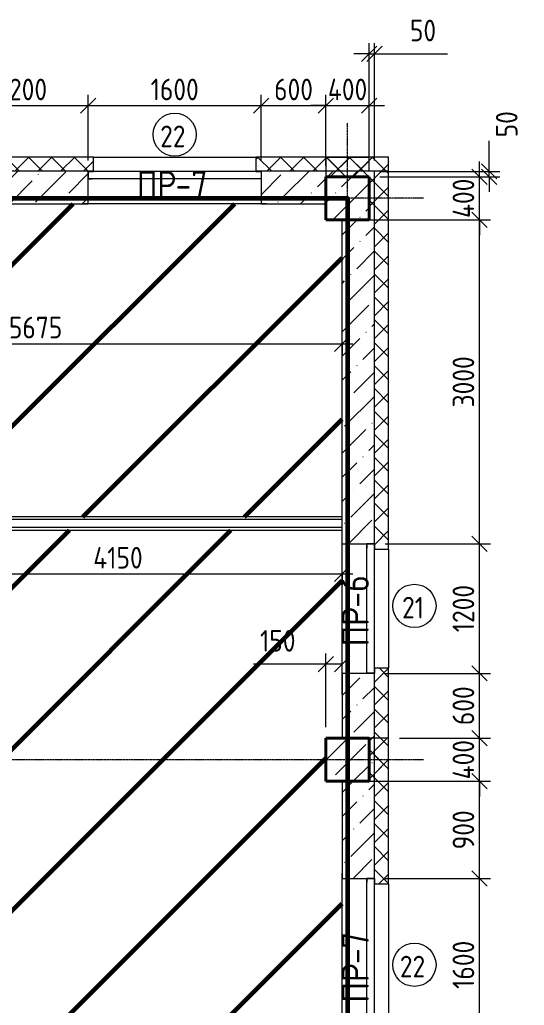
# Model space of a CAD drawing. Header units: millimetres. Extents: x -56773 to 323062, y -262288 to 76460.
# Drawn here: x -6225 to -1555, y -134268 to -125138 of the extents above; entities that cross this region are included whole.
import ezdxf

# ---------------------------------------------------------------- set-up
doc = ezdxf.new("R2010")
doc.units = ezdxf.units.MM
doc.linetypes.add('ADSK_Линия сетки', pattern=[25, 20, -2.5, 0, -2.5])
for name, color, linetype, lineweight in [('1.1)Стяжка керамзит  2 этаж', 5, 'Continuous', 60), ('3.1 Штукатурка внешн стен', 5, 'Continuous', 60), ('_ Окна', 7, 'Continuous', 18), ('Марки', 7, 'Continuous', 20), ('Марки окон', 7, 'Continuous', 20), ('Несущие колонны', 7, 'Continuous', 18), ('Окна', 7, 'Continuous', 9), ('Оси', 7, 'Continuous', 9), ('Размеры', 7, 'Continuous', 9), ('Стены внутренние', 7, 'Continuous', 18), ('Стены наружные', 7, 'Continuous', 18), ('Стены штриховка', 7, 'Continuous', 9)]:
    doc.layers.add(name, color=color, linetype=linetype, lineweight=lineweight)
doc.styles.add('GOST Common_2', font='', dxfattribs={"width": 0.9, "height": 250})
doc.styles.add('GOST Common_3', font='', dxfattribs={"width": 0.9, "height": 200})
doc.styles.get('GOST Common_2').set_extended_font_data('GOST Common')
doc.styles.get('GOST Common_3').set_extended_font_data('GOST Common')
doc.dimstyles.new('ADSK_Основной_2_0', dxfattribs={"dimscale": 304.8, "dimtxt": 201.142999, "dimasz": 0.463911, "dimexe": 0.328084, "dimexo": 0.328084, "dimgap": 0.164042, "dimtad": 1, "dimdec": 3, "dimrnd": 0.001, "dimdsep": 46, "dimtxsty": 'GOST Common_3', "dimblk1": 'OBLIQUE', "dimblk2": 'OBLIQUE', "dimsah": 1, "dimcen": 0.09, "dimdle": 0.328084, "dimazin": 2, "dimtfac": 1, "dimtdec": 4, "dimtix": 1, "dimtmove": 0, "dimatfit": 3, "dimfxl": 1, "dimtvp": 1, "dimtolj": 1, "dimtzin": 0, "dimlwd": 20, "dimlwe": 20, "dimarcsym": 2})
doc.dimstyles.new('ADSK_Основной_2_0_1', dxfattribs={"dimscale": 304.8, "dimtxt": 201.142999, "dimasz": 0.463911, "dimexe": 0.328084, "dimexo": 0.328084, "dimgap": 0.164042, "dimtad": 1, "dimdec": 3, "dimrnd": 0.001, "dimdsep": 46, "dimtxsty": 'GOST Common_3', "dimblk1": 'OBLIQUE', "dimblk2": 'OBLIQUE', "dimsah": 1, "dimcen": 0.09, "dimdle": 0.328084, "dimazin": 2, "dimtfac": 1, "dimtdec": 4, "dimtix": 1, "dimtmove": 1, "dimatfit": 3, "dimfxl": 1, "dimtvp": 1, "dimtolj": 1, "dimtzin": 0, "dimlwd": 20, "dimlwe": 20, "dimarcsym": 2})
pattern_1 = [(45, (9.36, -150597.75), (-224.5064, 224.5064), []), (45, (233.87, -150597.75), (-224.5064, 224.5064), [396.875, -79.375, 3.353, -76.022])]
pattern_2 = [(45, (9.36, -150597.75), (84.18955, 308.69595), [396.875, -79.375, 3.353, -76.022])]
pattern_3 = [(45, (9.36, -150597.75), (-106.066, 106.066), []), (135, (9.36, -150597.75), (-106.066, -106.066), [])]

# ---------------------------------------------------------------- blocks, each defined once
blk = doc.blocks.new('ADSK_КолоннаЖБ_Прямоугольная - 400x400 мм-1807142-Кладочный план 3-го этажа')
at = {"layer": 'Несущие колонны', "lineweight": 40}
for p, q in [((-200, 200), (200, 200)), ((-200, -200), (-200, 200)), ((200, 200), (200, -200)), ((200, -200), (-200, -200))]:
    blk.add_line(p, q, dxfattribs=at)
blk = doc.blocks.new('ОКНО L03 _2СТ_RS - ОК-5_1600х2000h-3556607-Кладочный план 3-го этажа')
at = {"layer": '_ Окна'}
for p, q in [((-838.1, -79), (761.9, -79)), ((-838.1, -149), (-838.1, -79)), ((-838.1, -79), (-803.1, -79)), ((-818.1, -79), (-38.1, -79)), ((-38.1, -79), (741.9, -79)), ((761.9, -79), (726.9, -79)), ((761.9, -149), (761.9, -79)), ((-838.1, -149), (761.9, -149)), ((-838.1, -149), (-833.1, -149)), ((-818.1, -149), (-38.1, -149)), ((-38.1, -149), (741.9, -149)), ((761.9, -149), (756.9, -149))]:
    blk.add_line(p, q, dxfattribs=at)
at = {"layer": 'Окна'}
blk.add_line((-888.1, 150), (811.9, 150), dxfattribs=at)
blk = doc.blocks.new('ОКНО L01 _СТ_RS - ОК-3_1200х2000h_противоударное-3556414-Кладочный план 3-го этажа')
at = {"layer": '_ Окна'}
for p, q in [((-638.1, -79), (561.9, -79)), ((-638.1, -149), (-638.1, -79)), ((-638.1, -79), (-598.1, -79)), ((-618.1, -79), (541.9, -79)), ((561.9, -79), (521.9, -79)), ((561.9, -149), (561.9, -79)), ((-638.1, -149), (561.9, -149)), ((-638.1, -149), (-633.1, -149)), ((-618.1, -149), (541.9, -149)), ((561.9, -149), (556.9, -149))]:
    blk.add_line(p, q, dxfattribs=at)
at = {"layer": 'Окна'}
blk.add_line((-688.1, 150), (611.9, 150), dxfattribs=at)
blk = doc.blocks.new('_Oblique')
at = {"color": 0, "linetype": 'ByBlock', "lineweight": -2}
blk.add_line((-0.5, -0.5), (0.5, 0.5), dxfattribs=at)
blk = doc.blocks.new('*D5119')
at = {"layer": 'Defpoints', "color": 0, "transparency": 16777216}
for p in [(-5590.6, -125934.5), (-6790.6, -126543.8), (-5590.6, -126543.8)]:
    blk.add_point(p, dxfattribs=at)
at = {"layer": 'Размеры', "color": 0, "lineweight": 20, "transparency": 16777216}
for p, q in [((-6790.6, -126443.8), (-6790.6, -125834.5)), ((-5590.6, -126443.8), (-5590.6, -125834.5)), ((-6890.6, -125934.5), (-5490.6, -125934.5))]:
    blk.add_line(p, q, dxfattribs=at)
at = {"layer": 'Размеры', "color": 0, "lineweight": 20, "transparency": 16777216, "xscale": 141.4, "yscale": 141.4, "zscale": 141.4, "rotation": 180}
blk.add_blockref('_Oblique', (-6790.6, -125934.5), dxfattribs=at)
at = {"layer": 'Размеры', "color": 0, "lineweight": 20, "transparency": 16777216, "xscale": 141.4, "yscale": 141.4, "zscale": 141.4}
blk.add_blockref('_Oblique', (-5590.6, -125934.5), dxfattribs=at)
at = {"layer": 'Размеры', "color": 0, "lineweight": 9, "transparency": 16777216, "insert": (-6190.6, -125784.5), "char_height": 200, "width": 560.473, "attachment_point": 5, "style": 'GOST Common_3'}
blk.add_mtext('\\A1;1200', dxfattribs=at)
blk = doc.blocks.new('*D5120')
at = {"layer": 'Defpoints', "color": 0, "transparency": 16777216}
for p in [(-3990.6, -125934.5), (-5590.6, -126543.8), (-3990.6, -126543.8)]:
    blk.add_point(p, dxfattribs=at)
at = {"layer": 'Размеры', "color": 0, "lineweight": 20, "transparency": 16777216}
for p, q in [((-5590.6, -126443.8), (-5590.6, -125834.5)), ((-3990.6, -126443.8), (-3990.6, -125834.5)), ((-5690.6, -125934.5), (-3890.6, -125934.5))]:
    blk.add_line(p, q, dxfattribs=at)
at = {"layer": 'Размеры', "color": 0, "lineweight": 20, "transparency": 16777216, "xscale": 141.4, "yscale": 141.4, "zscale": 141.4, "rotation": 180}
blk.add_blockref('_Oblique', (-5590.6, -125934.5), dxfattribs=at)
at = {"layer": 'Размеры', "color": 0, "lineweight": 20, "transparency": 16777216, "xscale": 141.4, "yscale": 141.4, "zscale": 141.4}
blk.add_blockref('_Oblique', (-3990.6, -125934.5), dxfattribs=at)
at = {"layer": 'Размеры', "color": 0, "lineweight": 9, "transparency": 16777216, "insert": (-4790.6, -125784.5), "char_height": 200, "width": 560.473, "attachment_point": 5, "style": 'GOST Common_3'}
blk.add_mtext('\\A1;1600', dxfattribs=at)
blk = doc.blocks.new('*D5121')
at = {"layer": 'Defpoints', "color": 0, "transparency": 16777216}
for p in [(-3390.6, -125934.5), (-3990.6, -126543.8), (-3390.6, -126592.8)]:
    blk.add_point(p, dxfattribs=at)
at = {"layer": 'Размеры', "color": 0, "lineweight": 20, "transparency": 16777216}
for p, q in [((-3990.6, -126443.8), (-3990.6, -125834.5)), ((-3390.6, -126492.8), (-3390.6, -125834.5)), ((-4090.6, -125934.5), (-3290.6, -125934.5))]:
    blk.add_line(p, q, dxfattribs=at)
at = {"layer": 'Размеры', "color": 0, "lineweight": 20, "transparency": 16777216, "xscale": 141.4, "yscale": 141.4, "zscale": 141.4, "rotation": 180}
blk.add_blockref('_Oblique', (-3990.6, -125934.5), dxfattribs=at)
at = {"layer": 'Размеры', "color": 0, "lineweight": 20, "transparency": 16777216, "xscale": 141.4, "yscale": 141.4, "zscale": 141.4}
blk.add_blockref('_Oblique', (-3390.6, -125934.5), dxfattribs=at)
at = {"layer": 'Размеры', "color": 0, "lineweight": 9, "transparency": 16777216, "insert": (-3690.6, -125784.5), "char_height": 200, "width": 454.106, "attachment_point": 5, "style": 'GOST Common_3'}
blk.add_mtext('\\A1;600', dxfattribs=at)
blk = doc.blocks.new('*D5122')
at = {"layer": 'Defpoints', "color": 0, "transparency": 16777216}
for p in [(-2990.6, -125934.5), (-3390.6, -126592.8), (-2990.6, -126592.8)]:
    blk.add_point(p, dxfattribs=at)
at = {"layer": 'Размеры', "color": 0, "lineweight": 20, "transparency": 16777216}
for p, q in [((-3390.6, -126492.8), (-3390.6, -125834.5)), ((-2990.6, -126492.8), (-2990.6, -125834.5)), ((-3390.6, -125934.5), (-3532, -125934.5)), ((-3390.6, -125934.5), (-2990.6, -125934.5)), ((-2990.6, -125934.5), (-2849.2, -125934.5))]:
    blk.add_line(p, q, dxfattribs=at)
at = {"layer": 'Размеры', "color": 0, "lineweight": 20, "transparency": 16777216, "xscale": 141.4, "yscale": 141.4, "zscale": 141.4}
blk.add_blockref('_Oblique', (-3390.6, -125934.5), dxfattribs=at)
at = {"layer": 'Размеры', "color": 0, "lineweight": 20, "transparency": 16777216, "xscale": 141.4, "yscale": 141.4, "zscale": 141.4, "rotation": 180}
blk.add_blockref('_Oblique', (-2990.6, -125934.5), dxfattribs=at)
at = {"layer": 'Размеры', "color": 0, "lineweight": 9, "transparency": 16777216, "insert": (-3190.6, -125784.5), "char_height": 200, "width": 474.561, "attachment_point": 5, "style": 'GOST Common_3'}
blk.add_mtext('\\A1;400', dxfattribs=at)
blk = doc.blocks.new('*D5123')
at = {"layer": 'Defpoints', "color": 0, "transparency": 16777216}
for p in [(-2940.6, -125455), (-2990.6, -126592.8), (-2940.6, -126542.8)]:
    blk.add_point(p, dxfattribs=at)
at = {"layer": 'Размеры', "color": 0, "lineweight": 20, "transparency": 16777216}
for p, q in [((-2990.6, -126492.8), (-2990.6, -125355)), ((-2940.6, -126442.8), (-2940.6, -125355)), ((-2990.6, -125455), (-3132, -125455)), ((-2990.6, -125455), (-2940.6, -125455)), ((-2940.6, -125455), (-2266.4, -125455))]:
    blk.add_line(p, q, dxfattribs=at)
at = {"layer": 'Размеры', "color": 0, "lineweight": 20, "transparency": 16777216, "xscale": 141.4, "yscale": 141.4, "zscale": 141.4}
blk.add_blockref('_Oblique', (-2990.6, -125455), dxfattribs=at)
at = {"layer": 'Размеры', "color": 0, "lineweight": 20, "transparency": 16777216, "xscale": 141.4, "yscale": 141.4, "zscale": 141.4, "rotation": 180}
blk.add_blockref('_Oblique', (-2940.6, -125455), dxfattribs=at)
at = {"layer": 'Размеры', "color": 0, "lineweight": 9, "transparency": 16777216, "insert": (-2613.5, -125138.3), "char_height": 200, "width": 302.737, "attachment_point": 1, "line_spacing_factor": 1.022761, "style": 'GOST Common_3'}
blk.add_mtext('\\A1;50', dxfattribs=at)
blk = doc.blocks.new('*D5305')
at = {"layer": 'Defpoints', "color": 0, "transparency": 16777216}
for p in [(-2941.6, -133092.8), (-1968.3, -133092.8), (-2941.6, -134692.8)]:
    blk.add_point(p, dxfattribs=at)
at = {"layer": 'Размеры', "color": 0, "lineweight": 20, "transparency": 16777216}
for p, q in [((-1968.3, -134792.8), (-1968.3, -132992.8)), ((-2841.6, -133092.8), (-1868.3, -133092.8)), ((-2841.6, -134692.8), (-1868.3, -134692.8))]:
    blk.add_line(p, q, dxfattribs=at)
at = {"layer": 'Размеры', "color": 0, "lineweight": 20, "transparency": 16777216, "xscale": 141.4, "yscale": 141.4, "zscale": 141.4}
for p, rotation in [((-1968.3, -133092.8), 90), ((-1968.3, -134692.8), 270)]:
    blk.add_blockref('_Oblique', p, dxfattribs=dict(at, rotation=rotation))
at = {"layer": 'Размеры', "color": 0, "lineweight": 9, "transparency": 16777216, "insert": (-2118.3, -133892.8), "char_height": 200, "width": 560.473, "attachment_point": 5, "rotation": 90, "style": 'GOST Common_3'}
blk.add_mtext('\\A1;1600', dxfattribs=at)
blk = doc.blocks.new('*D5306')
at = {"layer": 'Defpoints', "color": 0, "transparency": 16777216}
for p in [(-2990.6, -132192.8), (-1968.3, -132192.8), (-2941.6, -133092.8)]:
    blk.add_point(p, dxfattribs=at)
at = {"layer": 'Размеры', "color": 0, "lineweight": 20, "transparency": 16777216}
for p, q in [((-1968.3, -133192.8), (-1968.3, -132092.8)), ((-2890.6, -132192.8), (-1868.3, -132192.8)), ((-2841.6, -133092.8), (-1868.3, -133092.8))]:
    blk.add_line(p, q, dxfattribs=at)
at = {"layer": 'Размеры', "color": 0, "lineweight": 20, "transparency": 16777216, "xscale": 141.4, "yscale": 141.4, "zscale": 141.4}
for p, rotation in [((-1968.3, -132192.8), 90), ((-1968.3, -133092.8), 270)]:
    blk.add_blockref('_Oblique', p, dxfattribs=dict(at, rotation=rotation))
at = {"layer": 'Размеры', "color": 0, "lineweight": 9, "transparency": 16777216, "insert": (-2118.3, -132642.8), "char_height": 200, "width": 454.106, "attachment_point": 5, "rotation": 90, "style": 'GOST Common_3'}
blk.add_mtext('\\A1;900', dxfattribs=at)
blk = doc.blocks.new('*D5307')
at = {"layer": 'Defpoints', "color": 0, "transparency": 16777216}
for p in [(-2810.6, -131792.8), (-1968.3, -131792.8), (-2990.6, -132192.8)]:
    blk.add_point(p, dxfattribs=at)
at = {"layer": 'Размеры', "color": 0, "lineweight": 20, "transparency": 16777216}
for p, q in [((-1968.3, -131792.8), (-1968.3, -131651.4)), ((-2710.6, -131792.8), (-1868.3, -131792.8)), ((-1968.3, -132192.8), (-1968.3, -131792.8)), ((-2890.6, -132192.8), (-1868.3, -132192.8)), ((-1968.3, -132192.8), (-1968.3, -132334.2))]:
    blk.add_line(p, q, dxfattribs=at)
at = {"layer": 'Размеры', "color": 0, "lineweight": 20, "transparency": 16777216, "xscale": 141.4, "yscale": 141.4, "zscale": 141.4}
for p, rotation in [((-1968.3, -131792.8), 270), ((-1968.3, -132192.8), 90)]:
    blk.add_blockref('_Oblique', p, dxfattribs=dict(at, rotation=rotation))
at = {"layer": 'Размеры', "color": 0, "lineweight": 9, "transparency": 16777216, "insert": (-2118.3, -131992.8), "char_height": 200, "width": 474.561, "attachment_point": 5, "rotation": 90, "style": 'GOST Common_3'}
blk.add_mtext('\\A1;400', dxfattribs=at)
blk = doc.blocks.new('*D5308')
at = {"layer": 'Defpoints', "color": 0, "transparency": 16777216}
for p in [(-2941.6, -131192.8), (-1968.3, -131192.8), (-2810.6, -131792.8)]:
    blk.add_point(p, dxfattribs=at)
at = {"layer": 'Размеры', "color": 0, "lineweight": 20, "transparency": 16777216}
for p, q in [((-1968.3, -131892.8), (-1968.3, -131092.8)), ((-2841.6, -131192.8), (-1868.3, -131192.8)), ((-2710.6, -131792.8), (-1868.3, -131792.8))]:
    blk.add_line(p, q, dxfattribs=at)
at = {"layer": 'Размеры', "color": 0, "lineweight": 20, "transparency": 16777216, "xscale": 141.4, "yscale": 141.4, "zscale": 141.4}
for p, rotation in [((-1968.3, -131192.8), 90), ((-1968.3, -131792.8), 270)]:
    blk.add_blockref('_Oblique', p, dxfattribs=dict(at, rotation=rotation))
at = {"layer": 'Размеры', "color": 0, "lineweight": 9, "transparency": 16777216, "insert": (-2118.3, -131492.8), "char_height": 200, "width": 454.106, "attachment_point": 5, "rotation": 90, "style": 'GOST Common_3'}
blk.add_mtext('\\A1;600', dxfattribs=at)
blk = doc.blocks.new('*D5309')
at = {"layer": 'Defpoints', "color": 0, "transparency": 16777216}
for p in [(-2941.6, -129992.8), (-1968.3, -129992.8), (-2941.6, -131192.8)]:
    blk.add_point(p, dxfattribs=at)
at = {"layer": 'Размеры', "color": 0, "lineweight": 20, "transparency": 16777216}
for p, q in [((-1968.3, -131292.8), (-1968.3, -129892.8)), ((-2841.6, -129992.8), (-1868.3, -129992.8)), ((-2841.6, -131192.8), (-1868.3, -131192.8))]:
    blk.add_line(p, q, dxfattribs=at)
at = {"layer": 'Размеры', "color": 0, "lineweight": 20, "transparency": 16777216, "xscale": 141.4, "yscale": 141.4, "zscale": 141.4}
for p, rotation in [((-1968.3, -129992.8), 90), ((-1968.3, -131192.8), 270)]:
    blk.add_blockref('_Oblique', p, dxfattribs=dict(at, rotation=rotation))
at = {"layer": 'Размеры', "color": 0, "lineweight": 9, "transparency": 16777216, "insert": (-2118.3, -130592.8), "char_height": 200, "width": 560.473, "attachment_point": 5, "rotation": 90, "style": 'GOST Common_3'}
blk.add_mtext('\\A1;1200', dxfattribs=at)
blk = doc.blocks.new('*D5310')
at = {"layer": 'Defpoints', "color": 0, "transparency": 16777216}
for p in [(-2990.6, -126992.8), (-1968.3, -126992.8), (-2941.6, -129992.8)]:
    blk.add_point(p, dxfattribs=at)
at = {"layer": 'Размеры', "color": 0, "lineweight": 20, "transparency": 16777216}
for p, q in [((-1968.3, -130092.8), (-1968.3, -126892.8)), ((-2890.6, -126992.8), (-1868.3, -126992.8)), ((-2841.6, -129992.8), (-1868.3, -129992.8))]:
    blk.add_line(p, q, dxfattribs=at)
at = {"layer": 'Размеры', "color": 0, "lineweight": 20, "transparency": 16777216, "xscale": 141.4, "yscale": 141.4, "zscale": 141.4}
for p, rotation in [((-1968.3, -126992.8), 90), ((-1968.3, -129992.8), 270)]:
    blk.add_blockref('_Oblique', p, dxfattribs=dict(at, rotation=rotation))
at = {"layer": 'Размеры', "color": 0, "lineweight": 9, "transparency": 16777216, "insert": (-2118.3, -128492.8), "char_height": 200, "width": 605.475, "attachment_point": 5, "rotation": 90, "style": 'GOST Common_3'}
blk.add_mtext('\\A1;3000', dxfattribs=at)
blk = doc.blocks.new('*D5311')
at = {"layer": 'Defpoints', "color": 0, "transparency": 16777216}
for p in [(-2990.6, -126592.8), (-1968.3, -126592.8), (-2990.6, -126992.8)]:
    blk.add_point(p, dxfattribs=at)
at = {"layer": 'Размеры', "color": 0, "lineweight": 20, "transparency": 16777216}
for p, q in [((-1968.3, -126592.8), (-1968.3, -126451.4)), ((-2890.6, -126592.8), (-1868.3, -126592.8)), ((-1968.3, -126992.8), (-1968.3, -126592.8)), ((-2890.6, -126992.8), (-1868.3, -126992.8)), ((-1968.3, -126992.8), (-1968.3, -127134.2))]:
    blk.add_line(p, q, dxfattribs=at)
at = {"layer": 'Размеры', "color": 0, "lineweight": 20, "transparency": 16777216, "xscale": 141.4, "yscale": 141.4, "zscale": 141.4}
for p, rotation in [((-1968.3, -126592.8), 270), ((-1968.3, -126992.8), 90)]:
    blk.add_blockref('_Oblique', p, dxfattribs=dict(at, rotation=rotation))
at = {"layer": 'Размеры', "color": 0, "lineweight": 9, "transparency": 16777216, "insert": (-2118.3, -126792.8), "char_height": 200, "width": 474.561, "attachment_point": 5, "rotation": 90, "style": 'GOST Common_3'}
blk.add_mtext('\\A1;400', dxfattribs=at)
blk = doc.blocks.new('*D5312')
at = {"layer": 'Defpoints', "color": 0, "transparency": 16777216}
for p in [(-2990.6, -126542.8), (-2990.6, -126592.8), (-1880, -126542.8)]:
    blk.add_point(p, dxfattribs=at)
at = {"layer": 'Размеры', "color": 0, "lineweight": 20, "transparency": 16777216}
for p, q in [((-1880, -126542.8), (-1880, -126260)), ((-2890.6, -126542.8), (-1780, -126542.8)), ((-2890.6, -126592.8), (-1780, -126592.8)), ((-1880, -126592.8), (-1880, -126542.8)), ((-1880, -126592.8), (-1880, -126734.2))]:
    blk.add_line(p, q, dxfattribs=at)
at = {"layer": 'Размеры', "color": 0, "lineweight": 20, "transparency": 16777216, "xscale": 141.4, "yscale": 141.4, "zscale": 141.4}
for p, rotation in [((-1880, -126542.8), 270), ((-1880, -126592.8), 90)]:
    blk.add_blockref('_Oblique', p, dxfattribs=dict(at, rotation=rotation))
at = {"layer": 'Размеры', "color": 0, "lineweight": 9, "transparency": 16777216, "insert": (-1817.6, -126228), "char_height": 200, "width": 302.737, "attachment_point": 1, "rotation": 90, "line_spacing_factor": 1.022761, "style": 'GOST Common_3'}
blk.add_mtext('\\A1;50', dxfattribs=at)
blk = doc.blocks.new('*D5347')
at = {"layer": 'Defpoints', "color": 0, "transparency": 16777216}
for p in [(-3240.6, -131108.5), (-3240.6, -131490.1), (-3390.6, -131792.8)]:
    blk.add_point(p, dxfattribs=at)
at = {"layer": 'Размеры', "color": 0, "lineweight": 20, "transparency": 16777216}
for p, q in [((-3390.6, -131692.8), (-3390.6, -131008.5)), ((-3240.6, -131390.1), (-3240.6, -131008.5)), ((-3390.6, -131108.5), (-4060.6, -131108.5)), ((-3240.6, -131108.5), (-3490.6, -131108.5))]:
    blk.add_line(p, q, dxfattribs=at)
at = {"layer": 'Размеры', "color": 0, "lineweight": 20, "transparency": 16777216, "xscale": 141.4, "yscale": 141.4, "zscale": 141.4, "rotation": 180}
blk.add_blockref('_Oblique', (-3390.6, -131108.5), dxfattribs=at)
at = {"layer": 'Размеры', "color": 0, "lineweight": 20, "transparency": 16777216, "xscale": 141.4, "yscale": 141.4, "zscale": 141.4}
blk.add_blockref('_Oblique', (-3240.6, -131108.5), dxfattribs=at)
at = {"layer": 'Размеры', "color": 0, "lineweight": 9, "transparency": 16777216, "insert": (-4000.9, -130791.9), "char_height": 200, "width": 409.104, "attachment_point": 1, "line_spacing_factor": 1.022761, "style": 'GOST Common_3'}
blk.add_mtext('\\A1;150', dxfattribs=at)
blk = doc.blocks.new('*D5356')
at = {"layer": 'Defpoints', "color": 0, "transparency": 16777216}
for p in [(-8915.6, -127667.8), (-3240.6, -128039.9), (-3240.6, -128139.9)]:
    blk.add_point(p, dxfattribs=at)
at = {"layer": 'Размеры', "color": 0, "lineweight": 20, "transparency": 16777216}
for p, q in [((-8915.6, -127767.8), (-8915.6, -128239.9)), ((-9015.6, -128139.9), (-3140.6, -128139.9)), ((-3240.6, -128139.9), (-3240.6, -128239.9))]:
    blk.add_line(p, q, dxfattribs=at)
at = {"layer": 'Размеры', "color": 0, "lineweight": 20, "transparency": 16777216, "xscale": 141.4, "yscale": 141.4, "zscale": 141.4, "rotation": 180}
blk.add_blockref('_Oblique', (-8915.6, -128139.9), dxfattribs=at)
at = {"layer": 'Размеры', "color": 0, "lineweight": 20, "transparency": 16777216, "xscale": 141.4, "yscale": 141.4, "zscale": 141.4}
blk.add_blockref('_Oblique', (-3240.6, -128139.9), dxfattribs=at)
at = {"layer": 'Размеры', "color": 0, "lineweight": 9, "transparency": 16777216, "insert": (-6078.1, -127989.9), "char_height": 200, "width": 605.475, "attachment_point": 5, "style": 'GOST Common_3'}
blk.add_mtext('\\A1;5675', dxfattribs=at)
blk = doc.blocks.new('*D5359')
at = {"layer": 'Defpoints', "color": 0, "transparency": 16777216}
for p in [(-7390.6, -130172.1), (-3240.6, -130172.1), (-3240.6, -130272.1)]:
    blk.add_point(p, dxfattribs=at)
at = {"layer": 'Размеры', "color": 0, "lineweight": 20, "transparency": 16777216}
for p, q in [((-7490.6, -130272.1), (-3140.6, -130272.1)), ((-7390.6, -130272.1), (-7390.6, -130372.1)), ((-3240.6, -130272.1), (-3240.6, -130372.1))]:
    blk.add_line(p, q, dxfattribs=at)
at = {"layer": 'Размеры', "color": 0, "lineweight": 20, "transparency": 16777216, "xscale": 141.4, "yscale": 141.4, "zscale": 141.4, "rotation": 180}
blk.add_blockref('_Oblique', (-7390.6, -130272.1), dxfattribs=at)
at = {"layer": 'Размеры', "color": 0, "lineweight": 20, "transparency": 16777216, "xscale": 141.4, "yscale": 141.4, "zscale": 141.4}
blk.add_blockref('_Oblique', (-3240.6, -130272.1), dxfattribs=at)
at = {"layer": 'Размеры', "color": 0, "lineweight": 9, "transparency": 16777216, "insert": (-5315.6, -130122.1), "char_height": 200, "width": 580.928, "attachment_point": 5, "style": 'GOST Common_3'}
blk.add_mtext('\\A1;4150', dxfattribs=at)
blk = doc.blocks.new('М_окна1 - Маркировка типоразмера-1510237-Кладочный план 3-го этажа')
at = {"layer": 'Марки окон'}
blk.add_circle((0, 0), 2, dxfattribs=at)

msp = doc.modelspace()

# ---------------------------------------------------------------- hatches: boundary and pattern name
at = {"layer": '1.1)Стяжка керамзит  2 этаж', "transparency": 33554687}
h = msp.add_hatch(dxfattribs=at)
h.set_pattern_fill('ANSI31', color=5, scale=333)
h.paths.add_polyline_path([(-9765.6385, -134417.7816), (-9640.6385, -134417.7816), (-9640.6385, -134517.7816), (-8915.6385, -134517.7816), (-8915.6385, -137897.8439), (-3240.6385, -137897.8439), (-3240.6385, -136842.7816), (-3240.6385, -135992.7816), (-3390.6385, -135992.7816), (-3390.6385, -135592.7816), (-3240.6385, -135592.7816), (-3240.6385, -134692.7816), (-3240.6385, -133042.7816), (-3240.6385, -132192.7816), (-3390.6385, -132192.7816), (-3390.6385, -131792.7816), (-3240.6385, -131792.7816), (-3240.6385, -131192.7816), (-3240.6385, -129942.7816), (-3240.6385, -129867.7816), (-7390.6385, -129867.7816), (-7390.6385, -129742.7816), (-3240.6385, -129742.7816), (-3240.6385, -126992.7816), (-3390.6385, -126992.7816), (-3390.6385, -126842.7816), (-3990.6385, -126842.7816), (-5640.6385, -126842.7816), (-6790.6385, -126842.7816), (-8440.6385, -126842.7816), (-8915.6385, -126842.7816), (-8915.6385, -127667.7816), (-9640.6385, -127667.7816), (-9640.6385, -127792.7816), (-9765.6385, -127792.7816), (-9765.6385, -126842.7816), (-10590.6385, -126842.7816), (-12240.6385, -126842.7816), (-13390.6385, -126842.7816), (-13390.6385, -126992.7816), (-13790.6385, -126992.7816), (-13790.6385, -126842.7816), (-14165.6385, -126842.7816), (-14165.6385, -127942.7816), (-14290.6385, -127942.7816), (-14290.6385, -126842.7816), (-14390.6385, -126842.7816), (-16040.6385, -126842.7816), (-17190.6385, -126842.7816), (-18840.6385, -126842.7816), (-19390.6385, -126842.7816), (-19390.6385, -126992.7816), (-19540.6385, -126992.7816), (-19540.6385, -131892.7816), (-16765.6385, -131892.7816), (-16765.6385, -131517.7816), (-14290.6385, -131517.7816), (-14290.6385, -129142.7816), (-14165.6385, -129142.7816), (-14165.6385, -131717.7816), (-12890.6385, -131717.7816), (-12890.6385, -133342.7816), (-13015.6385, -133342.7816), (-13015.6385, -133017.7816), (-14290.6385, -133017.7816), (-14290.6385, -132017.7816), (-16690.6385, -132017.7816), (-16690.6385, -132542.7816), (-16690.6385, -133542.7816), (-16690.6385, -134442.7816), (-16690.6385, -135442.7816), (-16690.6385, -135792.7816), (-13015.6385, -135792.7816), (-13015.6385, -134892.7816), (-12890.6385, -134892.7816), (-12890.6385, -135792.7816), (-12890.6385, -136917.7816), (-13090.6385, -136917.7816), (-13090.6385, -135992.7816), (-15790.6385, -135992.7816), (-15790.6385, -137792.7816), (-15790.6385, -137897.8439), (-11060.9949, -137897.8439), (-9765.6385, -137897.8439), (-9765.6385, -137817.7816), (-9765.6385, -137217.7816)])
h.paths.add_polyline_path([(-9765.6385, -132967.7816), (-9765.6385, -128992.7816), (-9640.6385, -128992.7816), (-9640.6385, -129117.7816), (-8915.6385, -129117.7816), (-8915.6385, -129742.7816), (-8390.6385, -129742.7816), (-8390.6385, -129867.7816), (-8915.6385, -129867.7816), (-8915.6385, -132867.7816), (-9640.6385, -132867.7816), (-9640.6385, -132967.7816)], flags=16)
h.paths.add_polyline_path([(-9665.6385, -129017.7816), (-9665.6385, -129142.7816), (-9640.6385, -129142.7816), (-9640.6385, -129117.7816)], flags=0)
h.paths.add_polyline_path([(-8415.6385, -129842.7816), (-8940.6385, -129842.7816), (-8940.6385, -129867.7816), (-8915.6385, -129867.7816)], flags=0)
h.paths.add_polyline_path([(-9640.6385, -132792.7816), (-9640.6385, -130067.7816), (-9640.6385, -130042.7816), (-8990.6385, -130042.7816), (-8990.6385, -132792.7816)], flags=0)
h.paths.add_polyline_path([(-9390.6385, -132192.7816), (-9390.6385, -131792.7816), (-8990.6385, -131792.7816), (-8990.6385, -132192.7816)], flags=0)
h.paths.add_polyline_path([(-9640.6385, -129992.7816), (-9640.6385, -129192.7816), (-8990.6385, -129192.7816), (-8990.6385, -129992.7816)], flags=0)
h.paths.add_polyline_path([(-8915.6385, -129742.7816), (-8415.6385, -129767.7816), (-8940.6385, -129767.7816), (-8940.6385, -129742.7816)], flags=0)
at = {"layer": 'Несущие колонны', "lineweight": 9}
h = msp.add_hatch(dxfattribs=at)
h.set_pattern_fill('FP_1', color=256, style=0, pattern_type=2)
h.set_pattern_definition(pattern_1)
h.paths.add_polyline_path([(-3390.6385, -126992.7816), (-2990.6385, -126992.7816), (-2990.6385, -126592.7816), (-3390.6385, -126592.7816), (-3390.6385, -126842.7816)])
h = msp.add_hatch(dxfattribs=at)
h.set_pattern_fill('FP_1', color=256, style=0, pattern_type=2)
h.set_pattern_definition(pattern_1)
h.paths.add_polyline_path([(-3390.6385, -132192.7816), (-2990.6385, -132192.7816), (-2990.6385, -131792.7816), (-3390.6385, -131792.7816)])
at = {"layer": 'Стены внутренние', "lineweight": 9}
h = msp.add_hatch(dxfattribs=at)
h.set_pattern_fill('FP_2', color=256, style=0, pattern_type=2)
h.set_pattern_definition(pattern_2)
h.paths.add_polyline_path([(-3390.6385, -126842.7816), (-3390.6385, -126592.7816), (-2990.6385, -126592.7816), (-2990.6385, -126842.7816), (-2940.6385, -126842.7816), (-2940.6385, -126542.7816), (-3990.6385, -126543.7816), (-3990.6385, -126842.7816)])
h.paths.add_polyline_path([(-12190.6385, -126842.7816), (-12190.6385, -126543.7816), (-14390.6385, -126543.7816), (-14390.6385, -126842.7816), (-14165.6385, -126842.7816)])
h.paths.add_polyline_path([(-5590.6385, -126842.7816), (-5590.6385, -126543.7816), (-6790.6385, -126543.7816), (-6790.6385, -126842.7816)])
h.paths.add_polyline_path([(-8608.8585, -126842.7816), (-8390.6385, -126842.7816), (-8390.6385, -126543.7816), (-10590.6385, -126543.7816), (-10590.6385, -126842.7816), (-8915.6385, -126842.7816)])
h.paths.add_polyline_path([(-18790.6385, -126842.7816), (-18790.6385, -126543.7816), (-19390.6385, -126542.7816), (-19390.6385, -126842.7816)])
h.paths.add_polyline_path([(-17190.6385, -126842.7816), (-15990.6385, -126842.7816), (-15990.6385, -126543.7816), (-17190.6385, -126543.7816)])
h = msp.add_hatch(dxfattribs=at)
h.set_pattern_fill('FP_2', color=256, style=0, pattern_type=2)
h.set_pattern_definition(pattern_2)
h.paths.add_polyline_path([(-2990.6385, -141242.7816), (-2940.6385, -141242.7816), (-2941.6385, -138492.7816), (-3240.6385, -138492.7816), (-3240.6385, -140992.7816), (-2990.6385, -140992.7816)])
h.paths.add_polyline_path([(-2941.6385, -136942.7816), (-2940.6385, -136942.7816), (-2941.6385, -134692.7816), (-3240.6385, -134692.7816), (-3240.6385, -136892.7816), (-2941.6385, -136892.7816)])
h.paths.add_polyline_path([(-2941.6385, -133142.7816), (-2940.6385, -133142.7816), (-2941.6385, -131192.7816), (-3240.6385, -131192.7816), (-3240.6385, -131792.7816), (-2990.6385, -131792.7816), (-2990.6385, -132192.7816), (-3240.6385, -132192.7816), (-3240.6385, -133092.7816), (-2941.6385, -133092.7816)])
h.paths.add_polyline_path([(-2941.6385, -130042.7816), (-2940.6385, -130042.7816), (-2940.6385, -126842.7816), (-2990.6385, -126842.7816), (-2990.6385, -126992.7816), (-3240.6385, -126992.7816), (-3240.6385, -129992.7816), (-2941.6385, -129992.7816)])
at = {"layer": 'Стены наружные', "lineweight": 9}
h = msp.add_hatch(dxfattribs=at)
h.set_pattern_fill('FP_4', color=256, style=0, pattern_type=2)
h.set_pattern_definition(pattern_3)
h.paths.add_polyline_path([(-4040.6385, -126542.7816), (-2810.6385, -126542.7816), (-2810.6385, -126412.7816), (-4040.6385, -126412.7816)])
h.paths.add_polyline_path([(-5540.6385, -126542.7816), (-5540.6385, -126412.7816), (-6840.6385, -126412.7816), (-6840.6385, -126542.7816)])
h.paths.add_polyline_path([(-12140.6385, -126542.7816), (-12140.6385, -126412.7816), (-14440.6385, -126412.7816), (-14440.6385, -126542.7816)])
h.paths.add_polyline_path([(-10640.6385, -126542.7816), (-8340.6385, -126542.7816), (-8340.6385, -126412.7816), (-10640.6385, -126412.7816)])
h.paths.add_polyline_path([(-19790.6385, -126542.7816), (-18740.6385, -126542.7816), (-18740.6385, -126412.7816), (-19790.6385, -126412.7816)])
h.paths.add_polyline_path([(-15940.6385, -126542.7816), (-15940.6385, -126412.7816), (-17240.6385, -126412.7816), (-17240.6385, -126542.7816)])
h = msp.add_hatch(dxfattribs=at)
h.set_pattern_fill('FP_4', color=256, style=0, pattern_type=2)
h.set_pattern_definition(pattern_3)
h.paths.add_polyline_path([(-2990.6385, -126593.1816), (-2990.6385, -126413.1816), (-3390.6385, -126413.1816), (-3390.6385, -126593.1816)])
h = msp.add_hatch(dxfattribs=at)
h.set_pattern_fill('FP_4', color=256, style=0, pattern_type=2)
h.set_pattern_definition(pattern_3)
h.paths.add_polyline_path([(-2810.6385, -126992.7816), (-2810.6385, -126542.7816), (-2990.6385, -126542.7816), (-2990.6385, -126992.7816)])
h = msp.add_hatch(dxfattribs=at)
h.set_pattern_fill('FP_4', color=256, style=0, pattern_type=2)
h.set_pattern_definition(pattern_3)
h.paths.add_polyline_path([(-2810.6385, -140812.7816), (-2810.6385, -138442.7816), (-2940.6385, -138442.7816), (-2940.6385, -140812.7816)])
h.paths.add_polyline_path([(-2940.6385, -136942.7816), (-2810.6385, -136942.7816), (-2810.6385, -134642.7816), (-2940.6385, -134642.7816), (-2940.6385, -135431.4407)])
h.paths.add_polyline_path([(-2810.6385, -133142.7816), (-2810.6385, -131142.7816), (-2940.6385, -131142.7816), (-2940.6385, -133142.7816)])
h.paths.add_polyline_path([(-2810.6385, -130042.7816), (-2810.6385, -126542.7816), (-2940.6385, -126542.7816), (-2940.6385, -130042.7816)])
h = msp.add_hatch(dxfattribs=at)
h.set_pattern_fill('FP_4', color=256, style=0, pattern_type=2)
h.set_pattern_definition(pattern_3)
h.paths.add_polyline_path([(-2990.6385, -132192.7816), (-2810.6385, -132192.7816), (-2810.6385, -131792.7816), (-2990.6385, -131792.7816)])

# ---------------------------------------------------------------- linework, layer by layer
at = {"layer": '3.1 Штукатурка внешн стен'}
msp.add_lwpolyline([(-19540.6385, -131892.7816), (-19540.6385, -126792.7816), (-3190.6385, -126792.7816), (-3190.6385, -140992.7816)], dxfattribs=at)
at = {"layer": 'Несущие колонны', "lineweight": 9}
for p, q in [((-2990.6385, -126592.7816), (-3390.6385, -126592.7816)), ((-3390.6385, -126592.7816), (-3390.6385, -126842.7816)), ((-2990.6385, -126842.7816), (-2990.6385, -126592.7816)), ((-3390.6385, -126842.7816), (-3390.6385, -126992.7816)), ((-2990.6385, -126992.7816), (-2990.6385, -126842.7816)), ((-3390.6385, -126992.7816), (-3240.6385, -126992.7816)), ((-3240.6385, -126992.7816), (-2990.6385, -126992.7816)), ((-3240.6385, -131792.7816), (-3390.6385, -131792.7816)), ((-3390.6385, -131792.7816), (-3390.6385, -132192.7816)), ((-2990.6385, -131792.7816), (-3240.6385, -131792.7816)), ((-2990.6385, -132192.7816), (-2990.6385, -131792.7816)), ((-3390.6385, -132192.7816), (-3240.6385, -132192.7816)), ((-3240.6385, -132192.7816), (-2990.6385, -132192.7816))]:
    msp.add_line(p, q, dxfattribs=at)
at = {"layer": 'Оси', "linetype": 'ADSK_Линия сетки', "lineweight": 5}
for p, q in [((-3190.6385, -161571.6329), (-3190.6385, -126096.8365)), ((-2488.0423, -126792.7816), (-25230.7352, -126792.7816)), ((-2488.0423, -131992.7816), (-25230.7352, -131992.7816))]:
    msp.add_line(p, q, dxfattribs=at)
at = {"layer": 'Стены внутренние', "lineweight": 5}
for p, q in [((-5590.6385, -126842.7816), (-5590.6385, -126543.7816)), ((-5590.6385, -126543.7816), (-5540.6385, -126543.7816)), ((-5540.6385, -126543.7816), (-5540.6385, -126542.7816)), ((-4040.6385, -126542.7816), (-4040.6385, -126543.7816)), ((-4040.6385, -126543.7816), (-3990.6385, -126543.7816)), ((-3990.6385, -126543.7816), (-3990.6385, -126842.7816)), ((-3390.6385, -126592.7816), (-2990.6385, -126592.7816)), ((-3390.6385, -126842.7816), (-3390.6385, -126593.1816)), ((-2990.6385, -126592.7816), (-2990.6385, -126992.7816)), ((-2940.6385, -126842.7816), (-2940.6385, -126542.7816)), ((-6790.6385, -126842.7816), (-5590.6385, -126842.7816)), ((-3990.6385, -126842.7816), (-5590.6385, -126842.7816)), ((-3990.6385, -126842.7816), (-3390.6385, -126842.7816)), ((-3240.6385, -129742.7816), (-3240.6385, -126992.7816)), ((-2990.6385, -126992.7816), (-3240.6385, -126992.7816)), ((-3240.6385, -129742.7816), (-7390.6385, -129742.7816)), ((-7390.6385, -129867.7816), (-3240.6385, -129867.7816)), ((-3240.6385, -129992.7816), (-3240.6385, -129867.7816)), ((-3240.6385, -131192.7816), (-3240.6385, -129992.7816)), ((-3240.6385, -129992.7816), (-2941.6385, -129992.7816)), ((-2941.6385, -129992.7816), (-2941.6385, -130042.7816)), ((-2940.6385, -130042.7816), (-2941.6385, -130042.7816)), ((-2941.6385, -131142.7816), (-2941.6385, -131192.7816)), ((-2940.6385, -131142.7816), (-2941.6385, -131142.7816)), ((-3240.6385, -131192.7816), (-3240.6385, -131792.7816)), ((-3240.6385, -131192.7816), (-2941.6385, -131192.7816)), ((-3240.6385, -131792.7816), (-2990.6385, -131792.7816)), ((-2990.6385, -131792.7816), (-2990.6385, -132192.7816)), ((-3240.6385, -132192.7816), (-3240.6385, -133092.7816)), ((-2990.6385, -132192.7816), (-3240.6385, -132192.7816)), ((-3240.6385, -134692.7816), (-3240.6385, -133092.7816)), ((-3240.6385, -133092.7816), (-2941.6385, -133092.7816)), ((-2941.6385, -133092.7816), (-2941.6385, -133142.7816)), ((-2940.6385, -133142.7816), (-2941.6385, -133142.7816))]:
    msp.add_line(p, q, dxfattribs=at)
at = {"layer": 'Стены наружные', "lineweight": 9}
for p, q in [((-5540.6385, -126412.7816), (-6840.6385, -126412.7816)), ((-5540.6385, -126542.7816), (-5540.6385, -126412.7816)), ((-5540.6385, -126412.7816), (-4040.6385, -126412.7816)), ((-2810.6385, -126412.7816), (-4040.6385, -126412.7816)), ((-4040.6385, -126412.7816), (-4040.6385, -126542.7816)), ((-2990.6385, -126413.1816), (-3390.6385, -126413.1816)), ((-3390.6385, -126413.1816), (-3390.6385, -126593.1816)), ((-2990.6385, -126542.7816), (-2990.6385, -126413.1816)), ((-2810.6385, -130042.7816), (-2810.6385, -126412.7816)), ((-3390.6385, -126593.1816), (-2990.6385, -126593.1816)), ((-2810.6385, -126542.7816), (-2990.6385, -126542.7816)), ((-2990.6385, -126593.1816), (-2990.6385, -126992.7816)), ((-2990.6385, -126992.7816), (-2810.6385, -126992.7816)), ((-2940.6385, -130042.7816), (-2810.6385, -130042.7816)), ((-2810.6385, -130042.7816), (-2810.6385, -131142.7816)), ((-2940.6385, -131142.7816), (-2810.6385, -131142.7816)), ((-2810.6385, -133142.7816), (-2810.6385, -131142.7816)), ((-2990.6385, -131792.7816), (-2990.6385, -132192.7816)), ((-2810.6385, -131792.7816), (-2990.6385, -131792.7816)), ((-2990.6385, -132192.7816), (-2810.6385, -132192.7816)), ((-2940.6385, -133142.7816), (-2810.6385, -133142.7816)), ((-2810.6385, -133142.7816), (-2810.6385, -134642.7816))]:
    msp.add_line(p, q, dxfattribs=at)
at = {"layer": 'Стены штриховка', "lineweight": 9}
for p, q in [((-5540.6385, -126542.7816), (-6840.6385, -126542.7816)), ((-2990.6385, -126542.7816), (-4040.6385, -126542.7816)), ((-2940.6385, -130042.7816), (-2940.6385, -126842.7816)), ((-3240.6385, -129767.7816), (-7365.6385, -129767.7816)), ((-3240.6385, -129867.7816), (-3240.6385, -129742.7816)), ((-3240.6385, -129842.7816), (-7365.6385, -129842.7816)), ((-2940.6385, -133142.7816), (-2940.6385, -131142.7816))]:
    msp.add_line(p, q, dxfattribs=at)

# ---------------------------------------------------------------- block references
at = {"layer": 'Марки окон', "lineweight": 5, "xscale": 99.99999999999993, "yscale": 99.99999999999993, "zscale": 99.99999999999993}
for p in [(-4790.6385, -126202.7816), (-2572.0972, -130567.9971), (-2572.0972, -133892.7816)]:
    msp.add_blockref('М_окна1 - Маркировка типоразмера-1510237-Кладочный план 3-го этажа', p, dxfattribs=at)
at = {"layer": 'Несущие колонны', "lineweight": 40, "rotation": 89.9999999999999}
for p in [(-3190.6385, -126792.7816), (-3190.6385, -131992.7816)]:
    msp.add_blockref('ADSK_КолоннаЖБ_Прямоугольная - 400x400 мм-1807142-Кладочный план 3-го этажа', p, dxfattribs=at)
at = {"layer": 'Окна'}
for name, p, rotation in [('ОКНО L03 _2СТ_RS - ОК-5_1600х2000h-3556607-Кладочный план 3-го этажа', (-4828.7385, -126692.7816), 180), ('ОКНО L01 _СТ_RS - ОК-3_1200х2000h_противоударное-3556414-Кладочный план 3-го этажа', (-3090.6385, -130554.6816), 89.99999999999972), ('ОКНО L03 _2СТ_RS - ОК-5_1600х2000h-3556607-Кладочный план 3-го этажа', (-3090.6385, -133854.6816), 89.99999999999972)]:
    msp.add_blockref(name, p, dxfattribs=dict(at, rotation=rotation))

# ---------------------------------------------------------------- texts
at = {"layer": 'Марки', "lineweight": 9, "char_height": 250, "attachment_point": 1, "style": 'GOST Common_2'}
for s, insert, width in [('ПР', (-5140.5693, -126539.8005), 432.91125), ('-7', (-4783.3818, -126539.8005), 389.620125)]:
    msp.add_mtext(s, dxfattribs=dict(at, insert=insert, width=width))
at = {"layer": 'Марки', "lineweight": 9, "char_height": 250, "attachment_point": 1, "rotation": 90, "style": 'GOST Common_2'}
for s, insert, width in [('-6', (-3243.6196, -130585.525), 389.620125), ('ПР', (-3243.6196, -130942.7125), 432.91125), ('-7', (-3243.6196, -133885.525), 389.620125), ('ПР', (-3243.6196, -134242.7125), 432.91125)]:
    msp.add_mtext(s, dxfattribs=dict(at, insert=insert, width=width))
at = {"layer": 'Марки окон', "lineweight": 5, "char_height": 200, "attachment_point": 1, "style": 'GOST Common_3'}
for s, insert, width in [('22', (-4925.1959, -126118.9963), 317.46825), ('21', (-2685.9546, -130484.2117), 266.961937), ('22', (-2706.6546, -133808.9963), 317.46825)]:
    msp.add_mtext(s, dxfattribs=dict(at, insert=insert, width=width))

# ---------------------------------------------------------------- dimensions: what is measured, and where the dimension line sits
at = {"layer": 'Размеры', "lineweight": 9}
for base, p1, p2, override, picture, middle in [((-2940.6385, -125455.0008), (-2990.6385, -126592.7816), (-2940.6385, -126542.7816), {"dimpost": '<>', "dimfxl": 70.710678}, '*D5123', (-2462.1242, -125455.0008)), ((-3240.6385, -131108.5445), (-3390.6385, -131792.7816), (-3240.6385, -131490.0735), {"dimpost": '<>', "dimfxl": 337.834627}, '*D5347', (-3796.3242, -131108.5445))]:
    dim = msp.add_linear_dim(base=base, p1=p1, p2=p2, dimstyle='ADSK_Основной_2_0', override=override, dxfattribs=at)
    dim.commit()
    dim.dimension.update_dxf_attribs({"geometry": picture, "text_midpoint": middle, "dimtype": 160})
for base, p1, p2, override, picture, middle in [((-5590.6385, -125934.4684), (-6790.6385, -126543.7816), (-5590.6385, -126543.7816), {"dimpost": '<>', "dimfxl": 1200}, '*D5119', (-6190.6385, -125784.4684)), ((-3990.6385, -125934.4684), (-5590.6385, -126543.7816), (-3990.6385, -126543.7816), {"dimpost": '<>', "dimfxl": 1600}, '*D5120', (-4790.6385, -125784.4684)), ((-3390.6385, -125934.4684), (-3990.6385, -126543.7816), (-3390.6385, -126592.7816), {"dimpost": '<>', "dimfxl": 601.997508}, '*D5121', (-3690.6385, -125784.4684)), ((-2990.6385, -125934.4684), (-3390.6385, -126592.7816), (-2990.6385, -126592.7816), {"dimpost": '<>', "dimfxl": 400}, '*D5122', (-3190.6385, -125784.4684)), ((-3240.6385, -128139.8824), (-8915.6385, -127667.7816), (-3240.6385, -128039.8975), {"dimpost": '<>', "dimfxl": 5687.186937}, '*D5356', (-6078.1385, -127989.8824)), ((-3240.6385, -130272.1097), (-7390.6385, -130172.1248), (-3240.6385, -130172.1248), {"dimpost": '<>', "dimfxl": 4150}, '*D5359', (-5315.6385, -130122.1097))]:
    dim = msp.add_linear_dim(base=base, p1=p1, p2=p2, dimstyle='ADSK_Основной_2_0_1', override=override, dxfattribs=at)
    dim.commit()
    dim.dimension.update_dxf_attribs({"geometry": picture, "text_midpoint": middle})
dim = msp.add_linear_dim(base=(-1879.9943, -126542.7816), p1=(-2990.6385, -126592.7816), p2=(-2990.6385, -126542.7816), angle=90, dimstyle='ADSK_Основной_2_0', override={"dimpost": '<>', "dimfxl": 50}, dxfattribs=at)
dim.commit()
dim.dimension.update_dxf_attribs({"geometry": '*D5312', "text_midpoint": (-1684.28, -126259.9816), "dimtype": 160, "text_rotation": 90})
for base, p1, p2, override, picture, middle in [((-1968.3215, -126592.7816), (-2990.6385, -126992.7816), (-2990.6385, -126592.7816), {"dimpost": '<>', "dimfxl": 400}, '*D5311', (-2118.3215, -126792.7816)), ((-1968.3215, -126992.7816), (-2941.6385, -129992.7816), (-2990.6385, -126992.7816), {"dimpost": '<>', "dimfxl": 3000.40014}, '*D5310', (-2118.3215, -128492.7816)), ((-1968.3215, -129992.7816), (-2941.6385, -131192.7816), (-2941.6385, -129992.7816), {"dimpost": '<>', "dimfxl": 1200}, '*D5309', (-2118.3215, -130592.7816)), ((-1968.3215, -131192.7816), (-2810.6385, -131792.7816), (-2941.6385, -131192.7816), {"dimpost": '<>', "dimfxl": 614.13435}, '*D5308', (-2118.3215, -131492.7816)), ((-1968.3215, -131792.7816), (-2990.6385, -132192.7816), (-2810.6385, -131792.7816), {"dimpost": '<>', "dimfxl": 438.634244}, '*D5307', (-2118.3215, -131992.7816)), ((-1968.3215, -132192.7816), (-2941.6385, -133092.7816), (-2990.6385, -132192.7816), {"dimpost": '<>', "dimfxl": 901.332902}, '*D5306', (-2118.3215, -132642.7816)), ((-1968.3215, -133092.7816), (-2941.6385, -134692.7816), (-2941.6385, -133092.7816), {"dimpost": '<>', "dimfxl": 1600}, '*D5305', (-2118.3215, -133892.7816))]:
    dim = msp.add_linear_dim(base=base, p1=p1, p2=p2, angle=90, dimstyle='ADSK_Основной_2_0_1', override=override, dxfattribs=at)
    dim.commit()
    dim.dimension.update_dxf_attribs({"geometry": picture, "text_midpoint": middle})

doc.saveas('drawing.dxf')
